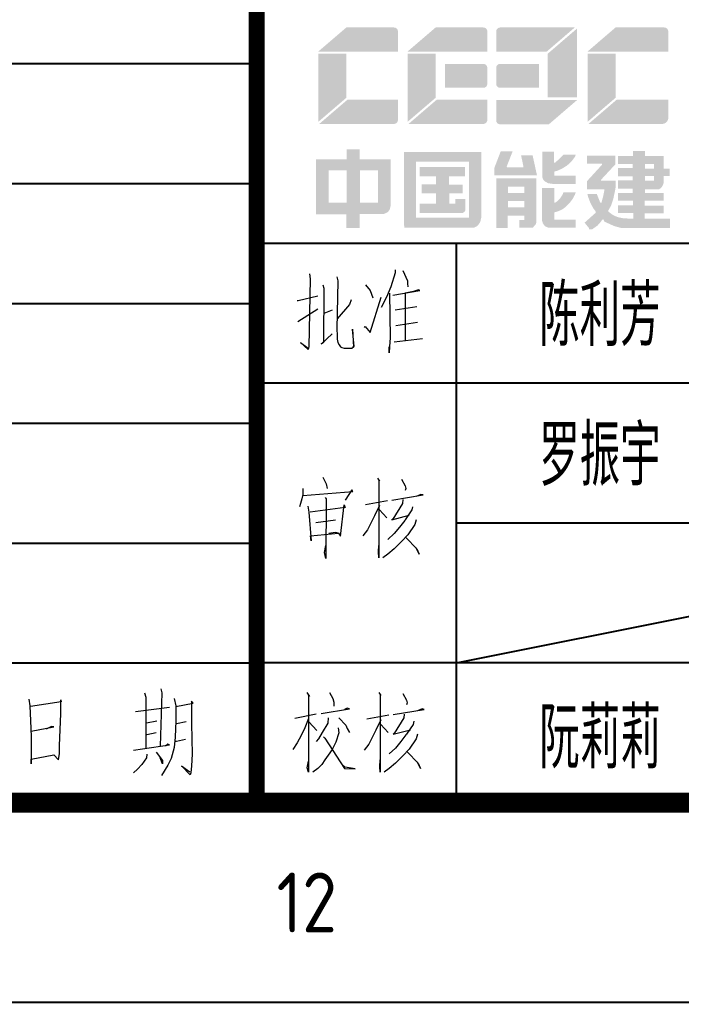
# Model space of a CAD drawing. Extents: x 93518 to 937116, y -359949 to 58022.
# Drawn here: x 769836 to 773147, y -42121 to -37196 of the extents above; entities that cross this region are included whole.
import ezdxf
from ezdxf.enums import TextEntityAlignment as Align

# ---------------------------------------------------------------- set-up
doc = ezdxf.new("R2010")
doc.units = 0
doc.header["$LTSCALE"] = 1000
doc.header["$MEASUREMENT"] = 0
doc.layers.get('0').update_dxf_attribs({"linetype": 'CONTINUOUS'})
doc.layers.add('HQ1', color=7, linetype='CONTINUOUS')
doc.layers.add('PUB_TEXT', color=7, linetype='CONTINUOUS')
doc.styles.add('HZ', font='geditxt.shx', dxfattribs={"width": 0.8, "bigfont": 'dxt.shx'})
doc.styles.get("Standard").update_dxf_attribs({"font": 'GBENOR', "bigfont": 'GBCBIG'})
doc.styles.add('TK', font='geditxt.shx', dxfattribs={"width": 0.75, "bigfont": 'dxt.shx'})

# ---------------------------------------------------------------- blocks, each defined once
blk = doc.blocks.new('GEDI_WK_A11')
at = {"color": 3}
for points, const_width in [([(0, 0), (1050, 0), (1050, 594), (0, 594)], 0.1), ([(25, 10), (1040, 10), (1040, 584), (25, 584)], 1)]:
    blk.add_lwpolyline(points, close=True, dxfattribs=dict(at, const_width=const_width))
blk.add_text('12', height=3, dxfattribs=at).set_placement((862.5, 5), align=Align.MIDDLE)
blk = doc.blocks.new('GEDI_TQ_2012')
at = {"color": 2}
for p, q in [((0, 28), (-180, 28)), ((-170, 0), (-170, 28)), ((-90, 21), (-180, 21)), ((0, 14), (-170, 14)), ((0, 7), (-180, 7))]:
    blk.add_line(p, q, dxfattribs=at)
at = {"color": 7}
blk.add_line((0, 0), (-180, 0), dxfattribs=at)
at = {"color": 2, "const_width": 0.8}
blk.add_lwpolyline([(-180, 0), (-180, 40)], dxfattribs=at)
at = {"color": 7, "lineweight": 0}
for points in [[(-173.079, 26.685), (-173.079, 26.528), (-173.299, 25.838), (-173.518, 25.312), (-173.769, 24.787)], [(-172.687, 26.653), (-172.46, 26.128), (-172.46, 26.002), (-172.436, 25.838)], [(-177.369, 26.489), (-177.337, 26.23), (-177.392, 22.819), (-177.424, 22.685), (-177.808, 23.046), (-177.424, 22.756)], [(-175.997, 26.324), (-175.942, 26.128), (-175.997, 23.705), (-175.973, 23.407), (-175.973, 23.211), (-175.942, 23.046), (-175.887, 22.921), (-175.808, 22.819), (-175.746, 22.787), (-175.636, 22.756), (-175.526, 22.756), (-175.252, 22.756), (-175.165, 22.819), (-175.134, 22.85), (-175.22, 23.705), (-175.165, 22.819), (-175.22, 22.787)], [(-176.694, 25.932), (-176.64, 25.767), (-176.671, 23.046), (-176.781, 22.952), (-176.224, 23.477)], [(-174.554, 25.932), (-174.326, 25.642), (-174.193, 25.281)], [(-173.189, 25.406), (-171.848, 25.642), (-171.903, 25.673), (-172.154, 25.602), (-172.577, 25.508), (-172.577, 23.148)], [(-177.981, 25.148), (-177.926, 25.148), (-176.945, 25.375)], [(-175.275, 25.179), (-175.361, 24.952), (-175.973, 24.23)], [(-174.608, 23.799), (-174.577, 23.838), (-174.326, 23.54), (-173.769, 25.312)], [(-173.354, 25.508), (-173.322, 23.281), (-173.354, 22.85), (-173.385, 22.521), (-173.385, 22.819)], [(-177.949, 24.097), (-176.945, 24.724)], [(-176.224, 24.654), (-176.64, 24.489)], [(-173.079, 24.685), (-171.989, 24.85)], [(-173.048, 23.901), (-171.958, 24.065)], [(-173.134, 23.077), (-171.707, 23.242)], [(-176.694, 16.294), (-176.53, 15.965), (-176.475, 15.737)], [(-173.965, 16.255), (-173.856, 16.098), (-173.887, 16.129), (-173.887, 12.255), (-173.911, 12.553), (-173.887, 12.883)], [(-172.766, 16.192), (-172.577, 15.863), (-172.546, 15.737), (-172.577, 15.635)], [(-177.698, 15.737), (-177.698, 15.439), (-177.753, 15.212), (-177.808, 14.977), (-177.863, 14.812)], [(-177.698, 15.377), (-175.189, 15.573), (-175.252, 15.667), (-175.581, 15.141)], [(-176.585, 15.275), (-176.53, 15.212), (-176.553, 12.224), (-176.616, 12.522), (-176.553, 12.883)], [(-173.244, 15.141), (-171.683, 15.408), (-171.793, 15.439), (-172.021, 15.337)], [(-177.447, 14.851), (-177.392, 14.553), (-177.283, 13.11), (-177.306, 13.369), (-175.918, 13.502), (-176.083, 13.534), (-176.389, 13.471)], [(-175.918, 13.502), (-175.808, 13.338), (-175.636, 14.914), (-175.581, 14.781), (-177.337, 14.553)], [(-173.856, 14.882), (-174.107, 14.357), (-174.303, 13.965), (-174.467, 13.667), (-174.695, 13.369)], [(-173.464, 15.11), (-174.554, 14.914)], [(-172.209, 14.812), (-172.24, 14.655), (-172.577, 14.161), (-172.601, 14.13), (-172.852, 13.8), (-173.134, 13.471), (-173.44, 13.173)], [(-172.687, 15.173), (-172.711, 14.977), (-173.189, 14.192), (-173.244, 14.161), (-172.381, 14.388)], [(-173.856, 14.655), (-173.495, 14.255)], [(-177.055, 14.028), (-176.059, 14.161)], [(-172.021, 14.161), (-172.099, 13.934), (-172.436, 13.408), (-172.766, 13.079), (-173.134, 12.718), (-173.44, 12.451), (-173.691, 12.255)], [(-172.546, 13.275), (-171.989, 12.718), (-171.879, 12.451), (-172.044, 12.781)], [(-177.505, 5.519), (-177.364, 5.323), (-177.419, 5.386), (-177.419, 1.52), (-177.482, 1.747), (-177.419, 2.077)], [(-176.36, 5.519), (-176.195, 5.221), (-176.141, 5.025), (-176.141, 4.829)], [(-173.9, 5.519), (-173.79, 5.363), (-173.821, 5.394), (-173.821, 1.52), (-173.845, 1.818), (-173.821, 2.147)], [(-172.7, 5.457), (-172.512, 5.127), (-172.48, 5.002), (-172.512, 4.9)], [(-177.035, 4.437), (-178.093, 4.21)], [(-176.784, 4.469), (-175.364, 4.696), (-175.474, 4.735), (-175.615, 4.665)], [(-173.178, 4.406), (-171.618, 4.672), (-171.727, 4.704), (-171.955, 4.602)], [(-172.621, 4.437), (-172.645, 4.241), (-173.123, 3.457), (-173.178, 3.426), (-172.316, 3.653)], [(-177.419, 4.21), (-177.591, 3.747), (-177.787, 3.355), (-177.976, 2.994), (-178.203, 2.665)], [(-177.395, 4.045), (-177.003, 3.614)], [(-176.423, 4.241), (-176.446, 3.975), (-176.729, 3.52), (-176.917, 3.19), (-177.035, 3.057)], [(-175.89, 4.241), (-175.552, 3.88), (-175.474, 3.716), (-175.364, 3.52)], [(-173.79, 4.147), (-174.041, 3.622), (-174.237, 3.23), (-174.402, 2.932), (-174.629, 2.634)], [(-173.398, 4.374), (-174.488, 4.178)], [(-172.143, 4.076), (-172.174, 3.92), (-172.512, 3.426), (-172.535, 3.394), (-172.786, 3.065), (-173.068, 2.735), (-173.374, 2.437)], [(-175.921, 3.747), (-175.89, 3.488), (-176.054, 3.026), (-176.227, 2.665), (-176.423, 2.375), (-176.588, 2.14), (-176.752, 1.912), (-176.948, 1.716), (-177.199, 1.52)], [(-173.79, 3.92), (-173.429, 3.52)], [(-176.666, 3.292), (-176.588, 3.222), (-175.615, 1.716), (-175.082, 1.685), (-175.584, 1.779), (-175.725, 1.912)], [(-171.955, 3.426), (-172.033, 3.198), (-172.371, 2.673), (-172.7, 2.343), (-173.068, 1.983), (-173.374, 1.716), (-173.625, 1.52)], [(-172.48, 2.539), (-171.924, 1.983), (-171.814, 1.716), (-171.978, 2.045)]]:
    blk.add_lwpolyline(points, dxfattribs=at)
blk = doc.blocks.new('LOGO_GEDI_2012')
h = blk.add_hatch(color=150)
h.paths.add_polyline_path([(7.062, 10.617, 0.414214), (6.862, 10.817), (4.477, 10.817), (3.076, 9.613), (7.062, 9.613)])
h.paths.add_polyline_path([(4.477, 9.5), (3.076, 9.5), (3.076, 6.091), (4.477, 7.295)])
h.paths.add_polyline_path([(7.062, 7.2), (4.534, 7.2), (3.125, 5.989), (6.862, 5.989, 0.414214), (7.062, 6.189)])
h = blk.add_hatch(color=150)
h.paths.add_polyline_path([(11.535, 10.617, 0.414214), (11.335, 10.817), (8.945, 10.817), (7.544, 9.613), (11.535, 9.613)])
h.paths.add_polyline_path([(8.945, 9.5), (7.544, 9.5), (7.544, 6.091), (8.945, 7.295)])
h.paths.add_polyline_path([(11.535, 8.793, 0.414214), (11.335, 8.993), (9.411, 8.993), (9.411, 7.797), (11.335, 7.797, 0.414214), (11.535, 7.997)])
h.paths.add_polyline_path([(11.535, 7.2), (9.002, 7.2), (7.593, 5.989), (11.335, 5.989, 0.414214), (11.535, 6.189)])
h = blk.add_hatch(color=1)
h.paths.add_polyline_path([(15.911, 10.817), (12.178, 10.817, 0.414214), (11.978, 10.617), (11.978, 9.613), (14.51, 9.613)])
h.paths.add_polyline_path([(16.017, 10.758), (14.553, 9.5), (14.553, 7.313), (16.017, 7.313)])
h.paths.add_polyline_path([(14.119, 8.993), (12.178, 8.993, 0.414214), (11.978, 8.793), (11.978, 7.997, 0.414214), (12.178, 7.797), (14.119, 7.797)])
h = blk.add_hatch(color=150)
h.paths.add_polyline_path([(20.59, 10.617, 0.414214), (20.39, 10.817), (17.951, 10.817), (16.55, 9.613), (20.59, 9.613)])
h.paths.add_polyline_path([(17.951, 9.5), (16.55, 9.5), (16.55, 6.091), (17.951, 7.295)])
h.paths.add_polyline_path([(20.59, 7.2), (18.008, 7.2), (16.599, 5.989), (20.29, 5.989, 0.414214), (20.59, 6.289)])
blk.add_hatch(color=1).paths.add_polyline_path([(16.025, 7.181), (11.978, 7.181), (11.978, 6.17, 0.414214), (12.178, 5.97), (14.616, 5.97)])
h = blk.add_hatch(color=256)
h.paths.add_polyline_path([(6.691, 4.213), (5.142, 4.213), (5.142, 4.714), (4.495, 4.714), (4.495, 4.213), (2.965, 4.213), (2.965, 1.464), (4.48, 1.464), (4.48, 0.781), (5.151, 0.781), (5.151, 1.474), (6.344, 1.474), (6.537, 1.559), (6.644, 1.68), (6.691, 1.863)])
h.paths.add_polyline_path([(4.492, 3.657), (4.492, 2.043), (3.599, 2.043), (3.599, 3.657)], flags=16)
h.paths.add_polyline_path([(5.165, 3.657), (6.059, 3.657), (6.059, 2.043), (5.165, 2.043)], flags=16)
h = blk.add_hatch(color=256)
h.paths.add_polyline_path([(11.241, 4.574), (7.367, 4.574), (7.374, 0.793), (10.861, 0.793), (10.999, 0.854), (11.083, 0.924), (11.183, 1.086), (11.241, 1.333)])
h.paths.add_polyline_path([(10.617, 4.105), (10.617, 1.286), (7.966, 1.286), (7.966, 4.105)], flags=16)
h.paths.add_polyline_path([(10.424, 3.832), (10.424, 3.371), (9.618, 3.371), (9.618, 2.946), (10.307, 2.946), (10.307, 2.515), (9.626, 2.515), (9.626, 1.993), (9.929, 1.993), (9.929, 2.228), (10.442, 2.228), (10.442, 1.668), (10.406, 1.598), (10.299, 1.525), (8.157, 1.525), (8.157, 1.993), (8.97, 1.993), (8.97, 2.52), (8.255, 2.52), (8.255, 2.971), (8.97, 2.971), (8.97, 3.371), (8.157, 3.371), (8.157, 3.832)], flags=0)
h = blk.add_hatch(color=256)
h.paths.add_polyline_path([(13.803, 4.409), (13.226, 4.409), (13.343, 3.855), (13.339, 3.809), (12.523, 3.809), (12.503, 3.85), (12.801, 4.612), (12.205, 4.611), (11.886, 3.782), (11.886, 3.407), (14.022, 3.407)])
h.paths.add_polyline_path([(13.989, 3.258), (11.978, 3.258), (11.978, 0.776), (12.556, 0.776), (12.556, 1.39), (13.388, 1.39), (13.388, 1.172), (13.131, 1.172), (13.131, 0.785), (13.8, 0.785), (13.954, 0.948), (13.989, 1.06)])
h.paths.add_polyline_path([(13.385, 2.526), (12.577, 2.526), (12.577, 2.85), (13.385, 2.85)], flags=16)
h.paths.add_polyline_path([(13.385, 2.128), (13.385, 1.804), (12.577, 1.804), (12.577, 2.128)], flags=16)
h.paths.add_polyline_path([(15.961, 3.405), (14.885, 3.405), (14.885, 3.6), (15.069, 3.653), (15.289, 3.758), (15.527, 3.907), (15.744, 4.103), (15.913, 4.331), (15.967, 4.454), (15.353, 4.454), (14.933, 4.045), (14.877, 4.045), (14.877, 4.599), (14.283, 4.599), (14.283, 3.338), (14.326, 3.211), (14.421, 3.106), (14.584, 3.016), (14.819, 2.983), (15.961, 2.983)])
h.paths.add_polyline_path([(14.887, 2.775), (14.277, 2.775), (14.279, 1.131), (14.312, 1.02), (14.358, 0.941), (14.431, 0.866), (14.546, 0.803), (14.712, 0.788), (15.956, 0.788), (15.956, 1.2), (14.884, 1.2), (14.884, 1.557), (15.095, 1.62), (15.29, 1.71), (15.465, 1.837), (15.63, 2.005), (15.793, 2.212), (15.912, 2.43), (15.964, 2.562), (15.344, 2.562), (15.306, 2.463), (15.249, 2.364), (15.172, 2.256), (15.032, 2.114), (14.946, 2.056), (14.887, 2.043)])
h = blk.add_hatch(color=256)
h.paths.add_polyline_path([(20.36, 4.39), (19.419, 4.39), (19.419, 4.635), (18.828, 4.635), (18.828, 4.39), (18.079, 4.39), (18.079, 3.986), (18.805, 3.986), (18.805, 3.776), (18.079, 3.776), (18.079, 3.369), (18.817, 3.369), (18.817, 3.157), (18.079, 3.157), (18.079, 2.738), (18.817, 2.738), (18.817, 2.529), (18.079, 2.529), (18.081, 2.148), (18.825, 2.148), (18.825, 1.908), (18.081, 1.908), (18.081, 1.526), (18.837, 1.526), (18.837, 1.251), (18.552, 1.251), (18.298, 1.27), (18.05, 1.323), (18.008, 1.342), (18.007, 1.342), (18.002, 1.345), (17.811, 1.432), (17.596, 1.593), (17.585, 1.646), (17.726, 1.89), (17.74, 1.929), (17.845, 2.256), (17.943, 2.728), (17.953, 2.798), (17.953, 3.145), (17.232, 3.145), (17.232, 3.164), (17.224, 3.164), (17.232, 3.173), (17.232, 3.199), (17.944, 3.966), (17.944, 4.403), (16.527, 4.403), (16.527, 3.99), (17.266, 3.99), (17.27, 3.94), (16.53, 3.129), (16.53, 2.706), (17.391, 2.706), (17.391, 2.651), (17.336, 2.377), (17.248, 2.048), (17.185, 2.048), (17.015, 2.479), (16.544, 2.479), (16.588, 2.314), (16.657, 2.122), (16.758, 1.909), (16.854, 1.743), (16.958, 1.603), (16.958, 1.54), (16.403, 1.043), (16.43, 1.01), (16.624, 0.771), (16.619, 0.709), (16.779, 0.709), (16.869, 0.772), (17.048, 0.898), (17.177, 1.041), (17.3, 1.202), (17.349, 1.202), (17.395, 1.094), (17.567, 1.017), (17.886, 0.873), (18.236, 0.777), (18.51, 0.777), (20.675, 0.777), (20.675, 1.238), (19.415, 1.238), (19.415, 1.509), (20.36, 1.509), (20.36, 1.894), (19.415, 1.894), (19.415, 2.145), (20.36, 2.145), (20.36, 2.533), (19.428, 2.533), (19.428, 2.709), (20.12, 2.709), (20.204, 2.759), (20.298, 2.87), (20.36, 3.037), (20.36, 3.381), (20.653, 3.381), (20.653, 3.749), (20.36, 3.749)])
h.paths.add_polyline_path([(19.878, 3.988), (19.878, 3.754), (19.423, 3.754), (19.423, 3.988)], flags=16)
h.paths.add_polyline_path([(19.878, 3.379), (19.878, 3.145), (19.423, 3.145), (19.423, 3.379)], flags=16)
blk = doc.blocks.new('GEDI_HQ1_2012')
at = {"layer": 'HQ1', "color": 2}
for p, q in [((0, 37), (-65, 37)), ((0, 0), (0, 37)), ((-65, 31), (0, 31)), ((-65, 25), (0, 25)), ((-65, 19), (0, 19)), ((-65, 13), (0, 13)), ((-65, 7), (0, 7)), ((0, 0), (0, 7)), ((-65, 0), (0, 0))]:
    blk.add_line(p, q, dxfattribs=at)
at = {"layer": 'HQ1', "color": 7, "lineweight": 0}
for points in [[(-5.615, 5.493), (-5.557, 5.289), (-5.557, 2.731)], [(-4.803, 5.697), (-4.749, 5.493), (-4.832, 2.833)], [(-11.411, 5.187), (-11.353, 4.844), (-11.324, 4.094), (-11.295, 3.31), (-11.295, 3.208), (-11.295, 2.662), (-11.295, 1.944), (-11.295, 2.185), (-10.165, 2.389), (-9.932, 2.148), (-9.874, 2.458), (-9.874, 2.866), (-9.845, 3.649), (-9.816, 4.469), (-9.816, 5.154), (-9.787, 5.048), (-11.324, 4.811)], [(-4.14, 5.219), (-4.053, 4.844), (-4.053, 4.094), (-4.082, 3.274), (-4.14, 2.764), (-4.282, 2.218), (-4.457, 1.875), (-4.778, 1.365)], [(-4.053, 4.811), (-3.182, 4.983), (-3.27, 5.085), (-3.27, 4.028), (-3.27, 3.959), (-3.24, 2.422), (-3.27, 1.842), (-3.299, 1.5), (-3.328, 1.398), (-3.761, 1.842), (-3.357, 1.536)], [(-6.078, 4.571), (-4.37, 4.779)], [(-5.528, 3.992), (-5.007, 4.094)], [(-4.024, 3.959), (-3.532, 4.061)], [(-11.295, 3.584), (-10.165, 3.788), (-10.282, 3.82), (-10.541, 3.686)], [(-5.499, 3.412), (-5.036, 3.514)], [(-4.082, 3.07), (-4.024, 3.07), (-3.561, 3.172)], [(-6.166, 2.629), (-4.37, 2.899), (-4.457, 2.935), (-4.574, 2.833)], [(-5.036, 2.524), (-4.719, 2.116), (-4.719, 1.944), (-4.832, 2.25)], [(-5.499, 2.422), (-5.528, 2.25), (-5.761, 1.912), (-5.965, 1.671), (-6.166, 1.5)]]:
    blk.add_lwpolyline(points, dxfattribs=at)
blk = doc.blocks.new('A$C7DF8697A')
for name, p in [('GEDI_WK_A11', (0, 0)), ('GEDI_TQ_2012', (1040, 10)), ('LOGO_GEDI_2012', (860, 38)), ('GEDI_HQ1_2012', (860, 10))]:
    blk.add_blockref(name, p)
at = {"style": 'TK', "width": 0.85}
for tag, height, p in [('PROJECTNAME', 4.75, (985, 44)), ('PHASE', 4, (1027, 44)), ('DRAWINGNAME', 4.75, (995, 31))]:
    blk.add_attdef(tag, text='', height=height, dxfattribs=at).set_placement(p, align=Align.MIDDLE_CENTER)
for tag, p, height in [('APPROVE', (872, 32.75), 3.5), ('DESIGN', (917, 32.75), 3.5), ('REVIEW1', (872, 25.75), 3.5), ('DRAW', (917, 25.75), 3.5), ('REVIEW2', (872, 18.75), 3.5), ('PROPORTION', (917, 18.75), 3.5), ('DRAWINGNUMBER', (967, 18.5), 4), ('CHECK', (872, 11.75), 3.5), ('DATE', (917, 11.75), 3.5), ('VERSION', (1033, 11.75), 3.5)]:
    blk.add_attdef(tag, p, '', height=height, dxfattribs=at)

msp = doc.modelspace()

# ---------------------------------------------------------------- linework, layer by layer
at = {"color": 1}
msp.add_line((772022.3, -40416.5), (775522.3, -39716.5), dxfattribs=at)

# ---------------------------------------------------------------- block references
at = {"xscale": 100, "yscale": 100, "zscale": 100}
msp.add_blockref('A$C7DF8697A', (685022.3, -42116.5), dxfattribs=at)

# ---------------------------------------------------------------- texts
at = {"layer": 'PUB_TEXT', "style": 'HZ', "width": 0.7}
for s, p in [('陈利芳', (772435.9, -38830)), ('罗振宇', (772435.9, -39530)), ('阮莉莉', (772435.9, -40945.5))]:
    msp.add_text(s, height=304.25, dxfattribs=at).set_placement(p)

doc.saveas('drawing.dxf')
